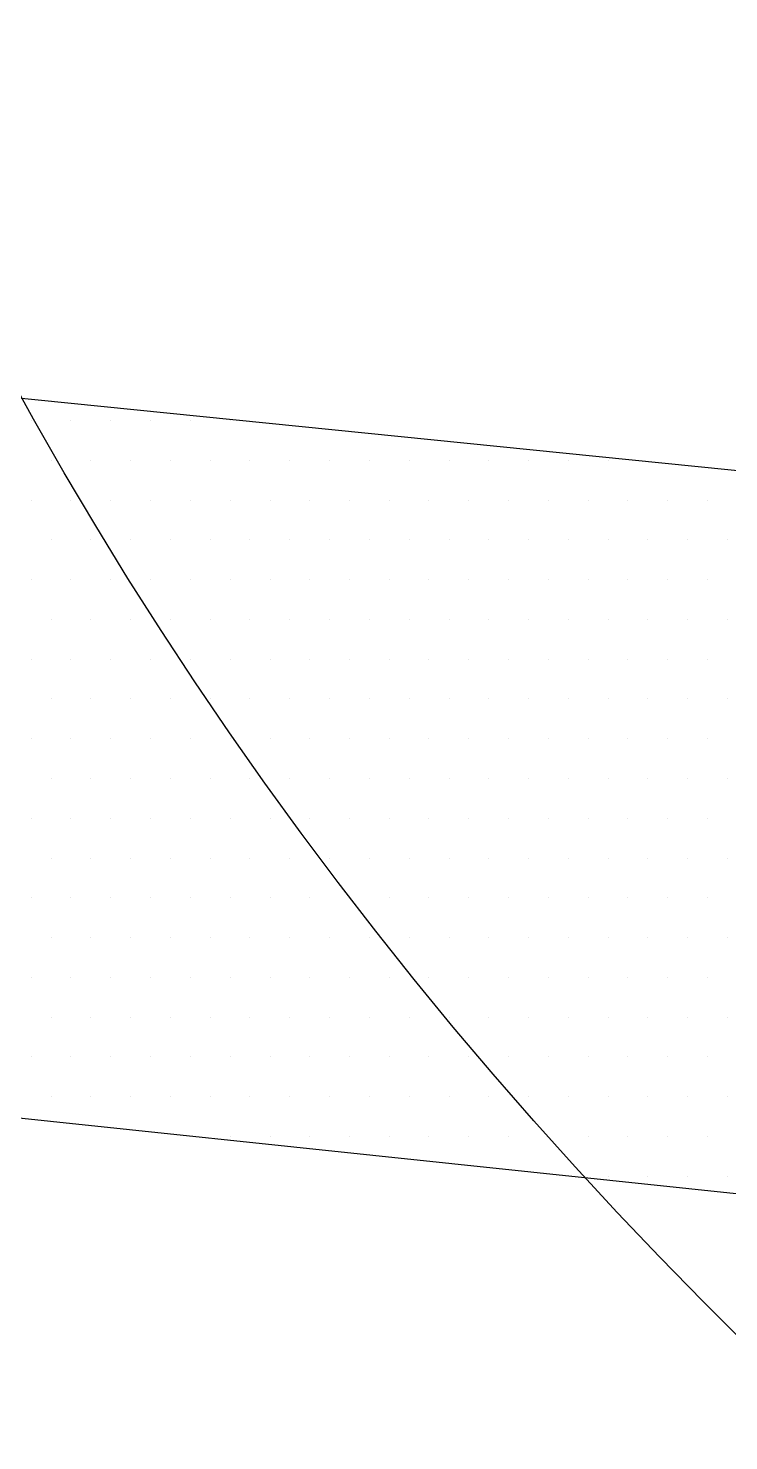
# Paper-space layout 'TOP_A1_00200_01-01-2017_MODELE' of a CAD drawing. Header units: metres. Extents: x 1274 to 2143, y 12 to 312.
# Drawn here: x 2040.377 to 2041.346, y 280.397 to 282.351 of the extents above; entities that cross this region are included whole.
import ezdxf

# ---------------------------------------------------------------- set-up
doc = ezdxf.new("R2010")
doc.units = ezdxf.units.M
doc.header["$LTSCALE"] = 2
doc.set_wipeout_variables(frame=1)
doc.linetypes.add('CACHEX2', pattern=[0.75, 0.5, -0.25])
for name, color, linetype in [('CARTOUCHE', 7, 'Continuous'), ('LOGO', 4, 'Continuous'), ('rosace', 7, 'Continuous')]:
    doc.layers.add(name, color=color, linetype=linetype)

# ---------------------------------------------------------------- blocks, each defined once
blk = doc.blocks.new('A$C715108E3')
at = {"layer": 'LOGO', "color": 131}
for p, q in [((-18.7812, -18.4684), (-18.7812, -18.4684)), ((-18.6892, -18.4684), (-18.6892, -18.4684)), ((-18.5974, -18.4684), (-18.5974, -18.4684)), ((-18.5056, -18.4684), (-18.5056, -18.4684)), ((-18.4141, -18.4684), (-18.4141, -18.4684)), ((-18.3223, -18.4684), (-18.3223, -18.4684)), ((-18.7349, -18.5599), (-18.7349, -18.5599)), ((-18.6431, -18.5599), (-18.6431, -18.5599)), ((-18.5515, -18.5599), (-18.5515, -18.5599)), ((-18.4598, -18.5599), (-18.4598, -18.5599)), ((-18.3678, -18.5599), (-18.3678, -18.5599)), ((-18.2765, -18.5599), (-18.2765, -18.5599)), ((-18.1847, -18.5599), (-18.1847, -18.5599)), ((-18.0927, -18.5599), (-18.0927, -18.5599)), ((-18.0014, -18.5599), (-18.0014, -18.5599)), ((-17.9094, -18.5599), (-17.9094, -18.5599)), ((-17.8174, -18.5599), (-17.8174, -18.5599)), ((-17.7263, -18.5599), (-17.7263, -18.5599)), ((-17.6341, -18.5599), (-17.6341, -18.5599)), ((-17.5424, -18.5599), (-17.5424, -18.5599)), ((-17.4504, -18.5599), (-17.4504, -18.5599)), ((-18.7812, -18.6525), (-18.7812, -18.6525)), ((-18.6892, -18.6525), (-18.6892, -18.6525)), ((-18.5974, -18.6525), (-18.5974, -18.6525)), ((-18.5056, -18.6525), (-18.5056, -18.6525)), ((-18.4141, -18.6525), (-18.4141, -18.6525)), ((-18.3223, -18.6525), (-18.3223, -18.6525)), ((-18.2302, -18.6525), (-18.2302, -18.6525)), ((-18.139, -18.6525), (-18.139, -18.6525)), ((-18.047, -18.6525), (-18.047, -18.6525)), ((-17.9549, -18.6525), (-17.9549, -18.6525)), ((-17.8637, -18.6525), (-17.8637, -18.6525)), ((-17.7716, -18.6525), (-17.7716, -18.6525)), ((-17.6798, -18.6525), (-17.6798, -18.6525)), ((-17.588, -18.6525), (-17.588, -18.6525)), ((-17.4965, -18.6525), (-17.4965, -18.6525)), ((-17.4049, -18.6525), (-17.4049, -18.6525)), ((-17.3129, -18.6525), (-17.3129, -18.6525)), ((-17.2214, -18.6525), (-17.2214, -18.6525)), ((-18.7349, -18.7438), (-18.7349, -18.7438)), ((-18.6431, -18.7438), (-18.6431, -18.7438)), ((-18.5515, -18.7438), (-18.5515, -18.7438)), ((-18.4598, -18.7438), (-18.4598, -18.7438)), ((-18.3678, -18.7438), (-18.3678, -18.7438)), ((-18.2765, -18.7438), (-18.2765, -18.7438)), ((-18.1847, -18.7438), (-18.1847, -18.7438)), ((-18.0927, -18.7438), (-18.0927, -18.7438)), ((-18.0014, -18.7438), (-18.0014, -18.7438)), ((-17.9094, -18.7438), (-17.9094, -18.7438)), ((-17.8174, -18.7438), (-17.8174, -18.7438)), ((-17.7263, -18.7438), (-17.7263, -18.7438)), ((-17.6341, -18.7438), (-17.6341, -18.7438)), ((-17.5424, -18.7438), (-17.5424, -18.7438)), ((-17.4504, -18.7438), (-17.4504, -18.7438)), ((-17.359, -18.7438), (-17.359, -18.7438)), ((-17.2671, -18.7438), (-17.2671, -18.7438)), ((-17.1753, -18.7438), (-17.1753, -18.7438)), ((-18.7812, -18.835), (-18.7812, -18.835)), ((-18.6892, -18.835), (-18.6892, -18.835)), ((-18.5974, -18.835), (-18.5974, -18.835)), ((-18.5056, -18.835), (-18.5056, -18.835)), ((-18.4141, -18.835), (-18.4141, -18.835)), ((-18.3223, -18.835), (-18.3223, -18.835)), ((-18.2302, -18.835), (-18.2302, -18.835)), ((-18.139, -18.835), (-18.139, -18.835)), ((-18.047, -18.835), (-18.047, -18.835)), ((-17.9549, -18.835), (-17.9549, -18.835)), ((-17.8637, -18.835), (-17.8637, -18.835)), ((-17.7716, -18.835), (-17.7716, -18.835)), ((-17.6798, -18.835), (-17.6798, -18.835)), ((-17.588, -18.835), (-17.588, -18.835)), ((-17.4965, -18.835), (-17.4965, -18.835)), ((-17.4049, -18.835), (-17.4049, -18.835)), ((-17.3129, -18.835), (-17.3129, -18.835)), ((-17.2214, -18.835), (-17.2214, -18.835)), ((-18.7349, -18.9276), (-18.7349, -18.9276)), ((-18.6431, -18.9276), (-18.6431, -18.9276)), ((-18.5515, -18.9276), (-18.5515, -18.9276)), ((-18.4598, -18.9276), (-18.4598, -18.9276)), ((-18.3678, -18.9276), (-18.3678, -18.9276)), ((-18.2765, -18.9276), (-18.2765, -18.9276)), ((-18.1847, -18.9276), (-18.1847, -18.9276)), ((-18.0927, -18.9276), (-18.0927, -18.9276)), ((-18.0014, -18.9276), (-18.0014, -18.9276)), ((-17.9094, -18.9276), (-17.9094, -18.9276)), ((-17.8174, -18.9276), (-17.8174, -18.9276)), ((-17.7263, -18.9276), (-17.7263, -18.9276)), ((-17.6341, -18.9276), (-17.6341, -18.9276)), ((-17.5424, -18.9276), (-17.5424, -18.9276)), ((-17.4504, -18.9276), (-17.4504, -18.9276)), ((-17.359, -18.9276), (-17.359, -18.9276)), ((-17.2671, -18.9276), (-17.2671, -18.9276)), ((-17.1753, -18.9276), (-17.1753, -18.9276)), ((-18.7812, -19.0189), (-18.7812, -19.0189)), ((-18.6892, -19.0189), (-18.6892, -19.0189)), ((-18.5974, -19.0189), (-18.5974, -19.0189)), ((-18.5056, -19.0189), (-18.5056, -19.0189)), ((-18.4141, -19.0189), (-18.4141, -19.0189)), ((-18.3223, -19.0189), (-18.3223, -19.0189)), ((-18.2302, -19.0189), (-18.2302, -19.0189)), ((-18.139, -19.0189), (-18.139, -19.0189)), ((-18.047, -19.0189), (-18.047, -19.0189)), ((-17.9549, -19.0189), (-17.9549, -19.0189)), ((-17.8637, -19.0189), (-17.8637, -19.0189)), ((-17.7716, -19.0189), (-17.7716, -19.0189)), ((-17.6798, -19.0189), (-17.6798, -19.0189)), ((-17.588, -19.0189), (-17.588, -19.0189)), ((-17.4965, -19.0189), (-17.4965, -19.0189)), ((-17.4049, -19.0189), (-17.4049, -19.0189)), ((-17.3129, -19.0189), (-17.3129, -19.0189)), ((-17.2214, -19.0189), (-17.2214, -19.0189)), ((-18.7349, -19.1101), (-18.7349, -19.1101)), ((-18.6431, -19.1101), (-18.6431, -19.1101)), ((-18.5515, -19.1101), (-18.5515, -19.1101)), ((-18.4598, -19.1101), (-18.4598, -19.1101)), ((-18.3678, -19.1101), (-18.3678, -19.1101)), ((-18.2765, -19.1101), (-18.2765, -19.1101)), ((-18.1847, -19.1101), (-18.1847, -19.1101)), ((-18.0927, -19.1101), (-18.0927, -19.1101)), ((-18.0014, -19.1101), (-18.0014, -19.1101)), ((-17.9094, -19.1101), (-17.9094, -19.1101)), ((-17.8174, -19.1101), (-17.8174, -19.1101)), ((-17.7263, -19.1101), (-17.7263, -19.1101)), ((-17.6341, -19.1101), (-17.6341, -19.1101)), ((-17.5424, -19.1101), (-17.5424, -19.1101)), ((-17.4504, -19.1101), (-17.4504, -19.1101)), ((-17.359, -19.1101), (-17.359, -19.1101)), ((-17.2671, -19.1101), (-17.2671, -19.1101)), ((-17.1753, -19.1101), (-17.1753, -19.1101)), ((-18.7812, -19.2027), (-18.7812, -19.2027)), ((-18.6892, -19.2027), (-18.6892, -19.2027)), ((-18.5974, -19.2027), (-18.5974, -19.2027)), ((-18.5056, -19.2027), (-18.5056, -19.2027)), ((-18.4141, -19.2027), (-18.4141, -19.2027)), ((-18.3223, -19.2027), (-18.3223, -19.2027)), ((-18.2302, -19.2027), (-18.2302, -19.2027)), ((-18.139, -19.2027), (-18.139, -19.2027)), ((-18.047, -19.2027), (-18.047, -19.2027)), ((-17.9549, -19.2027), (-17.9549, -19.2027)), ((-17.8637, -19.2027), (-17.8637, -19.2027)), ((-17.7716, -19.2027), (-17.7716, -19.2027)), ((-17.6798, -19.2027), (-17.6798, -19.2027)), ((-17.588, -19.2027), (-17.588, -19.2027)), ((-17.4965, -19.2027), (-17.4965, -19.2027)), ((-17.4049, -19.2027), (-17.4049, -19.2027)), ((-17.3129, -19.2027), (-17.3129, -19.2027)), ((-17.2214, -19.2027), (-17.2214, -19.2027)), ((-18.7349, -19.294), (-18.7349, -19.294)), ((-18.6431, -19.294), (-18.6431, -19.294)), ((-18.5515, -19.294), (-18.5515, -19.294)), ((-18.4598, -19.294), (-18.4598, -19.294)), ((-18.3678, -19.294), (-18.3678, -19.294)), ((-18.2765, -19.294), (-18.2765, -19.294)), ((-18.1847, -19.294), (-18.1847, -19.294)), ((-18.0927, -19.294), (-18.0927, -19.294)), ((-18.0014, -19.294), (-18.0014, -19.294)), ((-17.9094, -19.294), (-17.9094, -19.294)), ((-17.8174, -19.294), (-17.8174, -19.294)), ((-17.7263, -19.294), (-17.7263, -19.294)), ((-17.6341, -19.294), (-17.6341, -19.294)), ((-17.5424, -19.294), (-17.5424, -19.294)), ((-17.4504, -19.294), (-17.4504, -19.294)), ((-17.359, -19.294), (-17.359, -19.294)), ((-17.2671, -19.294), (-17.2671, -19.294)), ((-17.1753, -19.294), (-17.1753, -19.294)), ((-18.7812, -19.3855), (-18.7812, -19.3855)), ((-18.6892, -19.3855), (-18.6892, -19.3855)), ((-18.5974, -19.3855), (-18.5974, -19.3855)), ((-18.5056, -19.3855), (-18.5056, -19.3855)), ((-18.4141, -19.3855), (-18.4141, -19.3855)), ((-18.3223, -19.3855), (-18.3223, -19.3855)), ((-18.2302, -19.3855), (-18.2302, -19.3855)), ((-18.139, -19.3855), (-18.139, -19.3855)), ((-18.047, -19.3855), (-18.047, -19.3855)), ((-17.9549, -19.3855), (-17.9549, -19.3855)), ((-17.8637, -19.3855), (-17.8637, -19.3855)), ((-17.7716, -19.3855), (-17.7716, -19.3855)), ((-17.6798, -19.3855), (-17.6798, -19.3855)), ((-17.588, -19.3855), (-17.588, -19.3855)), ((-17.4965, -19.3855), (-17.4965, -19.3855)), ((-17.4049, -19.3855), (-17.4049, -19.3855)), ((-17.3129, -19.3855), (-17.3129, -19.3855)), ((-17.2214, -19.3855), (-17.2214, -19.3855)), ((-18.7349, -19.4779), (-18.7349, -19.4779)), ((-18.6431, -19.4779), (-18.6431, -19.4779)), ((-18.5515, -19.4779), (-18.5515, -19.4779)), ((-18.4598, -19.4779), (-18.4598, -19.4779)), ((-18.3678, -19.4779), (-18.3678, -19.4779)), ((-18.2765, -19.4779), (-18.2765, -19.4779)), ((-18.1847, -19.4779), (-18.1847, -19.4779)), ((-18.0927, -19.4779), (-18.0927, -19.4779)), ((-18.0014, -19.4779), (-18.0014, -19.4779)), ((-17.9094, -19.4779), (-17.9094, -19.4779)), ((-17.8174, -19.4779), (-17.8174, -19.4779)), ((-17.7263, -19.4779), (-17.7263, -19.4779)), ((-17.6341, -19.4779), (-17.6341, -19.4779)), ((-17.5424, -19.4779), (-17.5424, -19.4779)), ((-17.4504, -19.4779), (-17.4504, -19.4779)), ((-17.359, -19.4779), (-17.359, -19.4779)), ((-17.2671, -19.4779), (-17.2671, -19.4779)), ((-17.1753, -19.4779), (-17.1753, -19.4779)), ((-18.7812, -19.5693), (-18.7812, -19.5693)), ((-18.6892, -19.5693), (-18.6892, -19.5693)), ((-18.5974, -19.5693), (-18.5974, -19.5693)), ((-18.5056, -19.5693), (-18.5056, -19.5693)), ((-18.4141, -19.5693), (-18.4141, -19.5693)), ((-18.3223, -19.5693), (-18.3223, -19.5693)), ((-18.2302, -19.5693), (-18.2302, -19.5693)), ((-18.139, -19.5693), (-18.139, -19.5693)), ((-18.047, -19.5693), (-18.047, -19.5693)), ((-17.9549, -19.5693), (-17.9549, -19.5693)), ((-17.8637, -19.5693), (-17.8637, -19.5693)), ((-17.7716, -19.5693), (-17.7716, -19.5693)), ((-17.6798, -19.5693), (-17.6798, -19.5693)), ((-17.588, -19.5693), (-17.588, -19.5693)), ((-17.4965, -19.5693), (-17.4965, -19.5693)), ((-17.4049, -19.5693), (-17.4049, -19.5693)), ((-17.3129, -19.5693), (-17.3129, -19.5693)), ((-17.2214, -19.5693), (-17.2214, -19.5693)), ((-18.7349, -19.6606), (-18.7349, -19.6606)), ((-18.6431, -19.6606), (-18.6431, -19.6606)), ((-18.5515, -19.6606), (-18.5515, -19.6606)), ((-18.4598, -19.6606), (-18.4598, -19.6606)), ((-18.3678, -19.6606), (-18.3678, -19.6606)), ((-18.2765, -19.6606), (-18.2765, -19.6606)), ((-18.1847, -19.6606), (-18.1847, -19.6606)), ((-18.0927, -19.6606), (-18.0927, -19.6606)), ((-18.0014, -19.6606), (-18.0014, -19.6606)), ((-17.9094, -19.6606), (-17.9094, -19.6606)), ((-17.8174, -19.6606), (-17.8174, -19.6606)), ((-17.7263, -19.6606), (-17.7263, -19.6606)), ((-17.6341, -19.6606), (-17.6341, -19.6606)), ((-17.5424, -19.6606), (-17.5424, -19.6606)), ((-17.4504, -19.6606), (-17.4504, -19.6606)), ((-17.359, -19.6606), (-17.359, -19.6606)), ((-17.2671, -19.6606), (-17.2671, -19.6606)), ((-17.1753, -19.6606), (-17.1753, -19.6606)), ((-18.7812, -19.753), (-18.7812, -19.753)), ((-18.6892, -19.753), (-18.6892, -19.753)), ((-18.5974, -19.753), (-18.5974, -19.753)), ((-18.5056, -19.753), (-18.5056, -19.753)), ((-18.4141, -19.753), (-18.4141, -19.753)), ((-18.3223, -19.753), (-18.3223, -19.753)), ((-18.2302, -19.753), (-18.2302, -19.753)), ((-18.139, -19.753), (-18.139, -19.753)), ((-18.047, -19.753), (-18.047, -19.753)), ((-17.9549, -19.753), (-17.9549, -19.753)), ((-17.8637, -19.753), (-17.8637, -19.753)), ((-17.7716, -19.753), (-17.7716, -19.753)), ((-17.6798, -19.753), (-17.6798, -19.753)), ((-17.588, -19.753), (-17.588, -19.753)), ((-17.4965, -19.753), (-17.4965, -19.753)), ((-17.4049, -19.753), (-17.4049, -19.753)), ((-17.3129, -19.753), (-17.3129, -19.753)), ((-17.2214, -19.753), (-17.2214, -19.753)), ((-18.7349, -19.8444), (-18.7349, -19.8444)), ((-18.6431, -19.8444), (-18.6431, -19.8444)), ((-18.5515, -19.8444), (-18.5515, -19.8444)), ((-18.4598, -19.8444), (-18.4598, -19.8444)), ((-18.3678, -19.8444), (-18.3678, -19.8444)), ((-18.2765, -19.8444), (-18.2765, -19.8444)), ((-18.1847, -19.8444), (-18.1847, -19.8444)), ((-18.0927, -19.8444), (-18.0927, -19.8444)), ((-18.0014, -19.8444), (-18.0014, -19.8444)), ((-17.9094, -19.8444), (-17.9094, -19.8444)), ((-17.8174, -19.8444), (-17.8174, -19.8444)), ((-17.7263, -19.8444), (-17.7263, -19.8444)), ((-17.6341, -19.8444), (-17.6341, -19.8444)), ((-17.5424, -19.8444), (-17.5424, -19.8444)), ((-17.4504, -19.8444), (-17.4504, -19.8444)), ((-17.359, -19.8444), (-17.359, -19.8444)), ((-17.2671, -19.8444), (-17.2671, -19.8444)), ((-17.1753, -19.8444), (-17.1753, -19.8444)), ((-18.7812, -19.9357), (-18.7812, -19.9357)), ((-18.6892, -19.9357), (-18.6892, -19.9357)), ((-18.5974, -19.9357), (-18.5974, -19.9357)), ((-18.5056, -19.9357), (-18.5056, -19.9357)), ((-18.4141, -19.9357), (-18.4141, -19.9357)), ((-18.3223, -19.9357), (-18.3223, -19.9357)), ((-18.2302, -19.9357), (-18.2302, -19.9357)), ((-18.139, -19.9357), (-18.139, -19.9357)), ((-18.047, -19.9357), (-18.047, -19.9357)), ((-17.9549, -19.9357), (-17.9549, -19.9357)), ((-17.8637, -19.9357), (-17.8637, -19.9357)), ((-17.7716, -19.9357), (-17.7716, -19.9357)), ((-17.6798, -19.9357), (-17.6798, -19.9357)), ((-17.588, -19.9357), (-17.588, -19.9357)), ((-17.4965, -19.9357), (-17.4965, -19.9357)), ((-17.4049, -19.9357), (-17.4049, -19.9357)), ((-17.3129, -19.9357), (-17.3129, -19.9357)), ((-17.2214, -19.9357), (-17.2214, -19.9357)), ((-18.7349, -20.0281), (-18.7349, -20.0281)), ((-18.6431, -20.0281), (-18.6431, -20.0281)), ((-18.5515, -20.0281), (-18.5515, -20.0281)), ((-18.4598, -20.0281), (-18.4598, -20.0281)), ((-18.3678, -20.0281), (-18.3678, -20.0281)), ((-18.2765, -20.0281), (-18.2765, -20.0281)), ((-18.1847, -20.0281), (-18.1847, -20.0281)), ((-18.0927, -20.0281), (-18.0927, -20.0281)), ((-18.0014, -20.0281), (-18.0014, -20.0281)), ((-17.9094, -20.0281), (-17.9094, -20.0281)), ((-17.8174, -20.0281), (-17.8174, -20.0281)), ((-17.7263, -20.0281), (-17.7263, -20.0281)), ((-17.6341, -20.0281), (-17.6341, -20.0281)), ((-17.5424, -20.0281), (-17.5424, -20.0281)), ((-17.4504, -20.0281), (-17.4504, -20.0281)), ((-17.359, -20.0281), (-17.359, -20.0281)), ((-17.2671, -20.0281), (-17.2671, -20.0281)), ((-17.1753, -20.0281), (-17.1753, -20.0281)), ((-18.401, -20.1196), (-18.401, -20.1196)), ((-18.3223, -20.1196), (-18.3223, -20.1196)), ((-18.2302, -20.1196), (-18.2302, -20.1196)), ((-18.139, -20.1196), (-18.139, -20.1196)), ((-18.047, -20.1196), (-18.047, -20.1196)), ((-17.9549, -20.1196), (-17.9549, -20.1196)), ((-17.8637, -20.1196), (-17.8637, -20.1196)), ((-17.7716, -20.1196), (-17.7716, -20.1196)), ((-17.6798, -20.1196), (-17.6798, -20.1196)), ((-17.588, -20.1196), (-17.588, -20.1196)), ((-17.4965, -20.1196), (-17.4965, -20.1196)), ((-17.4049, -20.1196), (-17.4049, -20.1196)), ((-17.3129, -20.1196), (-17.3129, -20.1196)), ((-17.2214, -20.1196), (-17.2214, -20.1196)), ((-17.5325, -20.211), (-17.5325, -20.211)), ((-17.4504, -20.211), (-17.4504, -20.211)), ((-17.359, -20.211), (-17.359, -20.211)), ((-17.2671, -20.211), (-17.2671, -20.211)), ((-17.1753, -20.211), (-17.1753, -20.211))]:
    blk.add_line(p, q, dxfattribs=at)
blk.add_lwpolyline([(-13.895, -18.9134), (-20.3713, -18.2597), (-20.2455, -18.5991), (-19.5037, -19.9063), (-19.4659, -20.0075), (-15.0643, -20.4719)], dxfattribs=at)
blk = doc.blocks.new('A$C581E6685')
at = {"layer": 'rosace', "color": 32, "linetype": 'CACHEX2', "ltscale": 1.5}
blk.add_ellipse((-38.0538, 23.8138), major_axis=(-19.0311, -3.534), ratio=0.590567, dxfattribs=at)
at = {"layer": 'rosace', "color": 32}
blk.add_ellipse((-37.6144, 23.8499), major_axis=(-13.5768, -4.2839), ratio=0.791971, dxfattribs=at)
at = {"layer": 'CARTOUCHE'}
blk.add_blockref('A$C715108E3', (-31.6739, 36.3189), dxfattribs=at)
blk = doc.blocks.new('A$C4D68259D')
blk.add_wipeout([(0, 25.6223), (0.1652, 26.7367), (0.7383, 27.8861), (1.6708, 28.7909), (2.8466, 29.3316), (3.5435, 29.4509), (3.5435, 29.4509), (94.9287, 29.4623), (96.0552, 29.2902), (97.2167, 28.6987), (97.7035, 28.2661), (98.0951, 27.7798), (98.6162, 26.658), (98.7362, 26.0362), (98.7516, 25.8527), (98.7585, 3.8387), (98.5719, 2.6574), (98.0189, 1.5743), (97.5848, 1.0765), (97.1232, 0.6959), (95.9338, 0.1366), (95.4142, 0.0321), (95.1105, 0.0048), (3.7555, 0.0009), (2.7133, 0.169), (1.5147, 0.7841), (0.6714, 1.6707), (0.147, 2.7876), (0.0063, 3.6209)]).dxf.layer = 'CARTOUCHE'
at = {"layer": 'CARTOUCHE'}
blk.add_rational_spline([(0, 25.6223), (0, 14.7312), (0, 3.84), (0, 0), (3.84, 0), (49.3793, 0), (94.9185, 0), (98.7585, 0), (98.7585, 3.84), (98.7585, 14.7312), (98.7585, 25.6223), (98.7585, 29.4623), (94.9185, 29.4623), (49.3793, 29.4623), (3.84, 29.4623), (0, 29.4623), (0, 25.6223)], [1, 1, 1, 0.707106781187, 1, 1, 1, 0.707106781187, 1, 1, 1, 0.707106781187, 1, 1, 1, 0.707106781187, 1], degree=2, knots=[0, 0, 0, 1, 1, 2.570796, 2.570796, 3.570796, 3.570796, 5.141593, 5.141593, 6.141593, 6.141593, 7.712389, 7.712389, 8.712389, 8.712389, 10.283185, 10.283185, 10.283185], dxfattribs=at)
at = {"layer": 'CARTOUCHE', "xscale": 0.6, "yscale": 0.6, "zscale": 0.6}
blk.add_blockref('A$C581E6685', (37.2707, 1.3806), dxfattribs=at)

psp = doc.layouts.new('TOP_A1_00200_01-01-2017_MODELE')

# ---------------------------------------------------------------- block references
at = {"layer": 'rosace'}
psp.add_blockref('A$C4D68259D', (2033.3828, 269.7177), dxfattribs=at)

doc.saveas('drawing.dxf')
